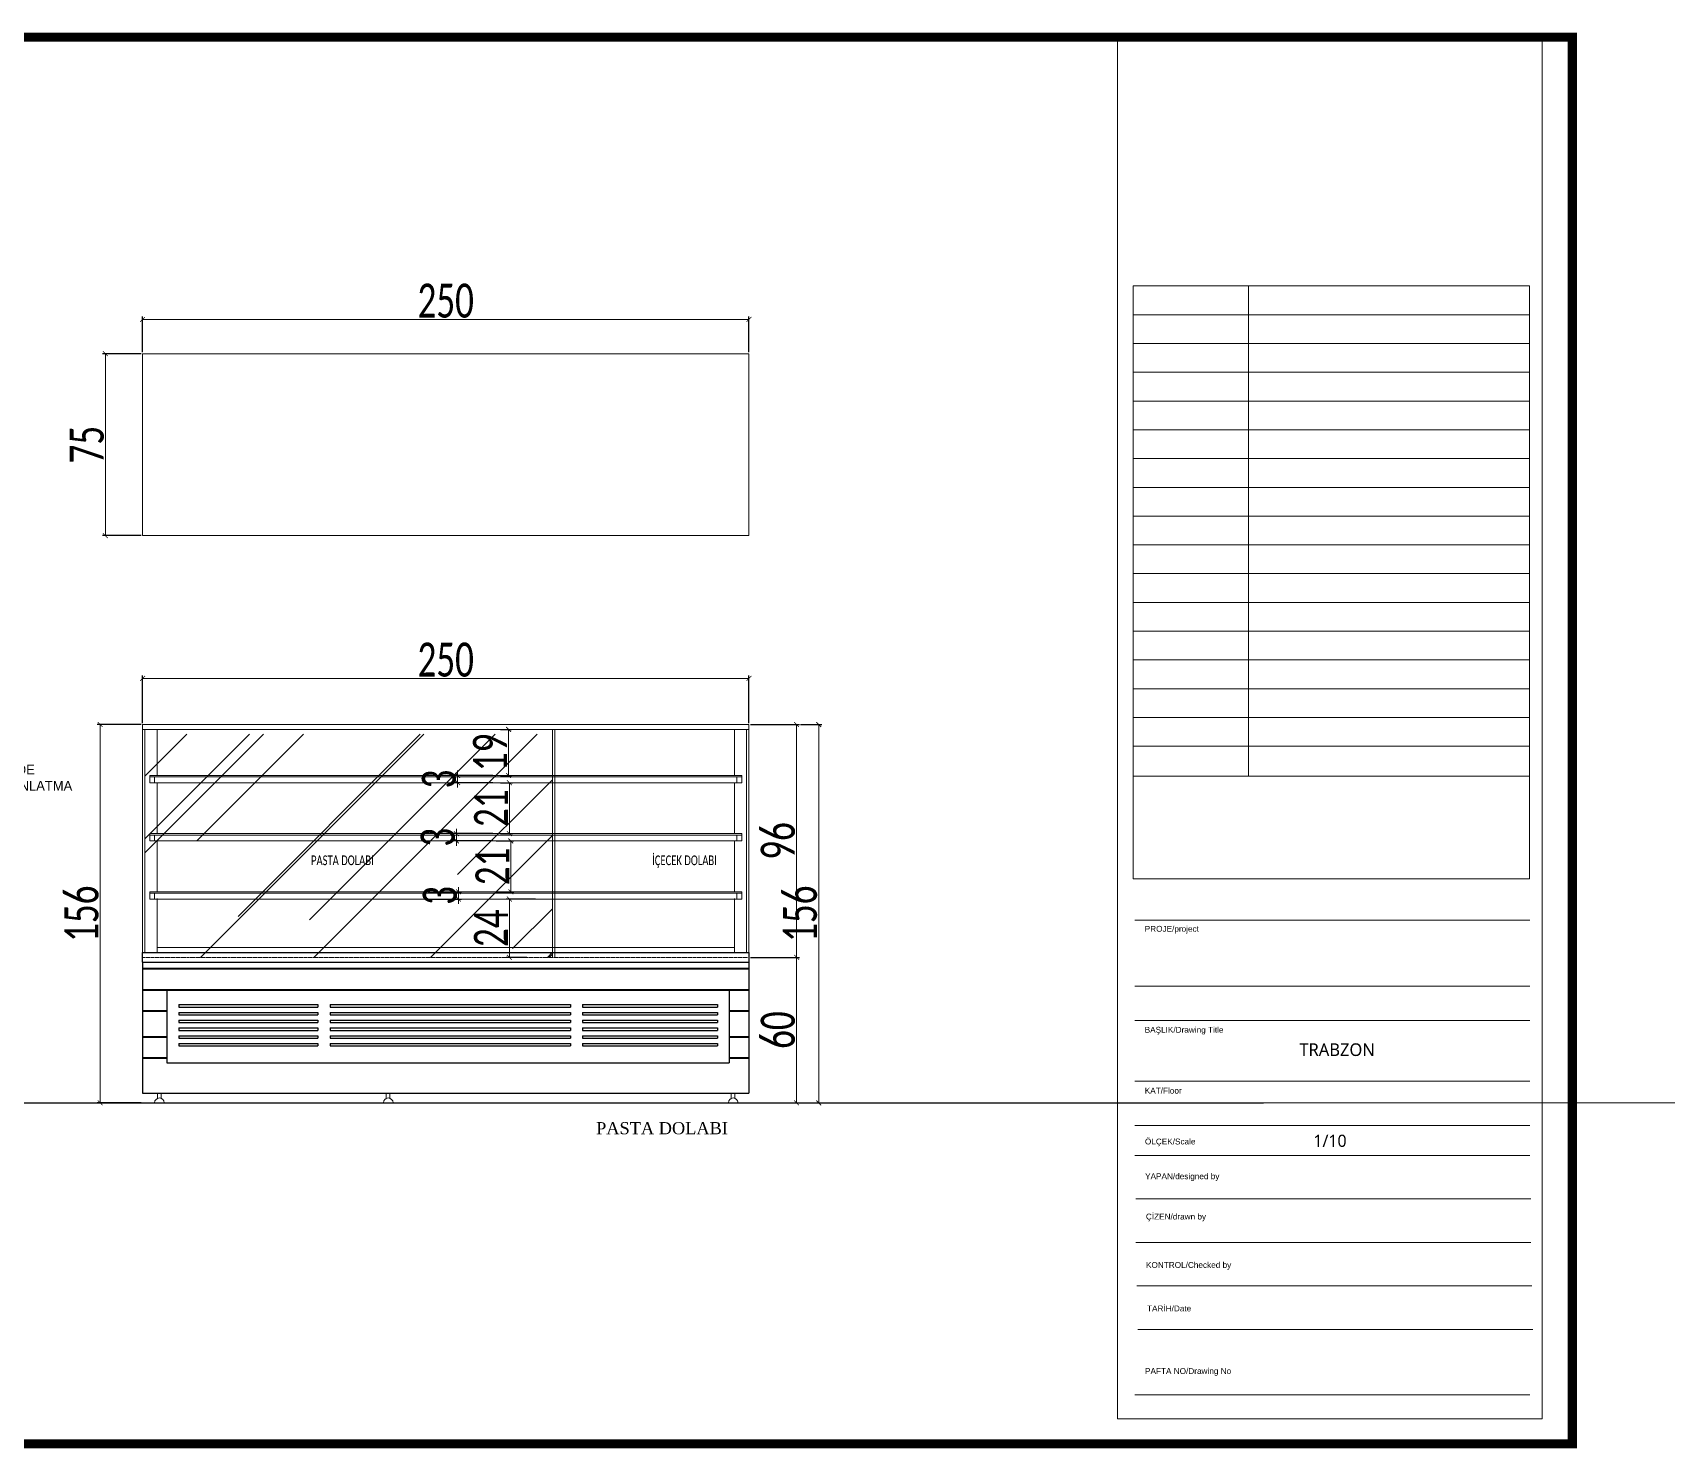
# Model space of a CAD drawing. Header units: millimetres. Extents: x 254888 to 263239, y -110593 to -105042.
# Drawn here: x 256180 to 256853, y -109887 to -109303 of the extents above; entities that cross this region are included whole.
import ezdxf
from ezdxf.enums import TextEntityAlignment as Align

# ---------------------------------------------------------------- set-up
doc = ezdxf.new("R2010")
doc.units = ezdxf.units.MM
doc.header["$PDMODE"] = 2
doc.linetypes.add('DOT', pattern=[6.35, 0, -6.35])
doc.layers.get('0').update_dxf_attribs({"lineweight": 20})
doc.layers.add('OLCULENEDIRME', color=210, linetype='Continuous')
for name, color, linetype, lineweight in [('t_ahsap', 34, 'Continuous', 25), ('t_antet', 24, 'Continuous', 20), ('t_cam', 132, 'Continuous', 20), ('t_mermer', 155, 'Continuous', 20), ('t_olcu', 252, 'Continuous', 20), ('t_tarama', 253, 'Continuous', 5), ('t_yazı', 23, 'Continuous', 25)]:
    doc.layers.add(name, color=color, linetype=linetype, lineweight=lineweight)
doc.styles.add('ARIALT', font='arial.ttf', dxfattribs={"height": 10})
doc.styles.add('DC_TEXTSTYLE4', font='times.ttf', dxfattribs={"height": 0.2})
doc.styles.add('NESLİ', font='GOTHIC.TTF', dxfattribs={"height": 5})
doc.styles.get("Standard").update_dxf_attribs({"font": 'times.ttf', "height": 12})
doc.styles.add('Ölçü50', font='calibri.ttf', dxfattribs={"width": 0.7})
doc.dimstyles.new('olcu10', dxfattribs={"dimtxt": 14, "dimasz": 2, "dimexe": 1.25, "dimexo": 0.625, "dimgap": 0.5, "dimtad": 1, "dimdec": 1, "dimrnd": 0.5, "dimzin": 9, "dimtxsty": 'Ölçü50', "dimblk": 'ARCHTICK', "dimcen": 2, "dimclrd": 256, "dimclre": 256, "dimclrt": 6, "dimazin": 2, "dimtfac": 1, "dimtdec": 1, "dimtix": 1, "dimtmove": 0, "dimatfit": 3, "dimldrblk": 'ARCHTICK', "dimfxl": 1, "dimlwd": -1, "dimarcsym": 0})

# ---------------------------------------------------------------- blocks, each defined once
blk = doc.blocks.new('_ArchTick')
at = {"color": 0, "linetype": 'ByBlock', "const_width": 0.15}
blk.add_lwpolyline([(-0.5, -0.5), (0.5, 0.5)], dxfattribs=at)
blk = doc.blocks.new('*D482')
at = {"layer": 'DEFPOINTS', "color": 0, "transparency": 16777216}
for p in [(256225.1, -109588.12), (256207.65, -109744.12), (256225.1, -109744.12)]:
    blk.add_point(p, dxfattribs=at)
at = {"layer": 't_olcu', "lineweight": -2, "transparency": 16777216}
for p, q in [((256224.47, -109588.12), (256206.4, -109588.12)), ((256224.47, -109744.12), (256206.4, -109744.12))]:
    blk.add_line(p, q, dxfattribs=at)
at = {"layer": 't_olcu', "transparency": 16777216}
blk.add_line((256207.65, -109588.12), (256207.65, -109744.12), dxfattribs=at)
at = {"layer": 't_olcu', "transparency": 16777216, "xscale": 2, "yscale": 2, "zscale": 2}
for p, rotation in [((256207.65, -109588.12), 90), ((256207.65, -109744.12), 270)]:
    blk.add_blockref('_ArchTick', p, dxfattribs=dict(at, rotation=rotation))
at = {"layer": 't_olcu', "color": 6, "transparency": 16777216, "insert": (256199.99, -109666.12), "char_height": 14, "attachment_point": 5, "rotation": 90, "style": 'Ölçü50'}
blk.add_mtext('156', dxfattribs=at)
blk = doc.blocks.new('*D454')
at = {"layer": 'DEFPOINTS', "color": 0, "transparency": 16777216}
for p in [(256475.1, -109684.12, 0), (256483, -109744.12, 0), (256494.74, -109744.12)]:
    blk.add_point(p, dxfattribs=at)
at = {"layer": 't_olcu', "lineweight": -2, "transparency": 16777216}
for p, q in [((256475.72, -109684.12), (256495.99, -109684.12)), ((256483.62, -109744.12), (256495.99, -109744.12))]:
    blk.add_line(p, q, dxfattribs=at)
at = {"layer": 't_olcu', "transparency": 16777216}
blk.add_line((256494.74, -109684.12), (256494.74, -109744.12), dxfattribs=at)
at = {"layer": 't_olcu', "transparency": 16777216, "xscale": 2, "yscale": 2, "zscale": 2}
for p, rotation in [((256494.74, -109684.12), 90), ((256494.74, -109744.12), 270)]:
    blk.add_blockref('_ArchTick', p, dxfattribs=dict(at, rotation=rotation))
at = {"layer": 't_olcu', "color": 6, "transparency": 16777216, "insert": (256487.07, -109714.12), "char_height": 14, "attachment_point": 5, "rotation": 90, "style": 'Ölçü50'}
blk.add_mtext('60', dxfattribs=at)
blk = doc.blocks.new('*D483')
at = {"layer": 'DEFPOINTS', "color": 0, "transparency": 16777216}
for p in [(256475.1, -109588.12, 0), (256494.74, -109588.12), (256475.1, -109684.12, 0)]:
    blk.add_point(p, dxfattribs=at)
at = {"layer": 't_olcu', "lineweight": -2, "transparency": 16777216}
for p, q in [((256475.72, -109588.12), (256495.99, -109588.12)), ((256475.72, -109684.12), (256495.99, -109684.12))]:
    blk.add_line(p, q, dxfattribs=at)
at = {"layer": 't_olcu', "transparency": 16777216}
blk.add_line((256494.74, -109684.12), (256494.74, -109588.12), dxfattribs=at)
at = {"layer": 't_olcu', "transparency": 16777216, "xscale": 2, "yscale": 2, "zscale": 2}
for p, rotation in [((256494.74, -109588.12), 90), ((256494.74, -109684.12), 270)]:
    blk.add_blockref('_ArchTick', p, dxfattribs=dict(at, rotation=rotation))
at = {"layer": 't_olcu', "color": 6, "transparency": 16777216, "insert": (256487.07, -109636.12), "char_height": 14, "attachment_point": 5, "rotation": 90, "style": 'Ölçü50'}
blk.add_mtext('96', dxfattribs=at)
blk = doc.blocks.new('*D455')
at = {"layer": 'DEFPOINTS', "color": 0, "transparency": 16777216}
for p in [(256495.67, -109588.12), (256495.15, -109744.12, 0), (256503.85, -109744.12)]:
    blk.add_point(p, dxfattribs=at)
at = {"layer": 't_olcu', "lineweight": -2, "transparency": 16777216}
for p, q in [((256496.29, -109588.12), (256505.1, -109588.12)), ((256495.77, -109744.12), (256505.1, -109744.12))]:
    blk.add_line(p, q, dxfattribs=at)
at = {"layer": 't_olcu', "transparency": 16777216}
blk.add_line((256503.85, -109588.12), (256503.85, -109744.12), dxfattribs=at)
at = {"layer": 't_olcu', "transparency": 16777216, "xscale": 2, "yscale": 2, "zscale": 2}
for p, rotation in [((256503.85, -109588.12), 90), ((256503.85, -109744.12), 270)]:
    blk.add_blockref('_ArchTick', p, dxfattribs=dict(at, rotation=rotation))
at = {"layer": 't_olcu', "color": 6, "transparency": 16777216, "insert": (256496.18, -109666.12), "char_height": 14, "attachment_point": 5, "rotation": 90, "style": 'Ölçü50'}
blk.add_mtext('156', dxfattribs=at)
blk = doc.blocks.new('*D484')
at = {"layer": 'DEFPOINTS', "color": 0, "transparency": 16777216}
for p in [(256475.1, -109569.09), (256225.1, -109588.12, 0), (256475.1, -109588.12)]:
    blk.add_point(p, dxfattribs=at)
at = {"layer": 't_olcu', "lineweight": -2, "transparency": 16777216}
for p, q in [((256225.1, -109587.49), (256225.1, -109567.84)), ((256475.1, -109587.49), (256475.1, -109567.84))]:
    blk.add_line(p, q, dxfattribs=at)
at = {"layer": 't_olcu', "transparency": 16777216}
blk.add_line((256225.1, -109569.09), (256475.1, -109569.09), dxfattribs=at)
at = {"layer": 't_olcu', "transparency": 16777216, "xscale": 2, "yscale": 2, "zscale": 2, "rotation": 180}
blk.add_blockref('_ArchTick', (256225.1, -109569.09), dxfattribs=at)
at = {"layer": 't_olcu', "transparency": 16777216, "xscale": 2, "yscale": 2, "zscale": 2}
blk.add_blockref('_ArchTick', (256475.1, -109569.09), dxfattribs=at)
at = {"layer": 't_olcu', "color": 6, "transparency": 16777216, "insert": (256350.1, -109561.42), "char_height": 14, "attachment_point": 5, "style": 'Ölçü50'}
blk.add_mtext('250', dxfattribs=at)
blk = doc.blocks.new('*D436')
at = {"layer": 'DEFPOINTS', "color": 0, "transparency": 16777216}
for p in [(256371.98, -109590.12, 0), (256371.98, -109609.12, 0), (256375.99, -109609.12)]:
    blk.add_point(p, dxfattribs=at)
at = {"layer": 't_olcu', "lineweight": -2, "transparency": 16777216}
for p, q in [((256372.61, -109590.12), (256377.24, -109590.12)), ((256372.61, -109609.12), (256377.24, -109609.12))]:
    blk.add_line(p, q, dxfattribs=at)
at = {"layer": 't_olcu', "transparency": 16777216}
blk.add_line((256375.99, -109590.12), (256375.99, -109609.12), dxfattribs=at)
at = {"layer": 't_olcu', "transparency": 16777216, "xscale": 2, "yscale": 2, "zscale": 2}
for p, rotation in [((256375.99, -109590.12), 90), ((256375.99, -109609.12), 270)]:
    blk.add_blockref('_ArchTick', p, dxfattribs=dict(at, rotation=rotation))
at = {"layer": 't_olcu', "color": 6, "transparency": 16777216, "insert": (256368.32, -109599.62), "char_height": 14, "attachment_point": 5, "rotation": 90, "style": 'Ölçü50'}
blk.add_mtext('19', dxfattribs=at)
blk = doc.blocks.new('*D437')
at = {"layer": 'DEFPOINTS', "color": 0, "transparency": 16777216}
for p in [(256355, -109609.12), (256370.2, -109609.12, 0), (256370.2, -109612.12, 0)]:
    blk.add_point(p, dxfattribs=at)
at = {"layer": 't_olcu', "lineweight": -2, "transparency": 16777216}
for p, q in [((256369.58, -109609.12), (256353.75, -109609.12)), ((256369.58, -109612.12), (256353.75, -109612.12))]:
    blk.add_line(p, q, dxfattribs=at)
at = {"layer": 't_olcu', "transparency": 16777216}
for p, q in [((256355, -109609.12), (256355, -109607.12)), ((256355, -109612.12), (256355, -109609.12)), ((256355, -109612.12), (256355, -109614.12))]:
    blk.add_line(p, q, dxfattribs=at)
at = {"layer": 't_olcu', "transparency": 16777216, "xscale": 2, "yscale": 2, "zscale": 2}
for p, rotation in [((256355, -109609.12), 270), ((256355, -109612.12), 90)]:
    blk.add_blockref('_ArchTick', p, dxfattribs=dict(at, rotation=rotation))
at = {"layer": 't_olcu', "color": 6, "transparency": 16777216, "insert": (256347.32, -109610.62), "char_height": 14, "attachment_point": 5, "rotation": 90, "style": 'Ölçü50'}
blk.add_mtext('3', dxfattribs=at)
blk = doc.blocks.new('*D438')
at = {"layer": 'DEFPOINTS', "color": 0, "transparency": 16777216}
for p in [(256370.2, -109636.12), (256370.2, -109657.12), (256376.91, -109657.12)]:
    blk.add_point(p, dxfattribs=at)
at = {"layer": 't_olcu', "lineweight": -2, "transparency": 16777216}
for p, q in [((256370.83, -109636.12), (256378.16, -109636.12)), ((256370.83, -109657.12), (256378.16, -109657.12))]:
    blk.add_line(p, q, dxfattribs=at)
at = {"layer": 't_olcu', "transparency": 16777216}
blk.add_line((256376.91, -109636.12), (256376.91, -109657.12), dxfattribs=at)
at = {"layer": 't_olcu', "transparency": 16777216, "xscale": 2, "yscale": 2, "zscale": 2}
for p, rotation in [((256376.91, -109636.12), 90), ((256376.91, -109657.12), 270)]:
    blk.add_blockref('_ArchTick', p, dxfattribs=dict(at, rotation=rotation))
at = {"layer": 't_olcu', "color": 6, "transparency": 16777216, "insert": (256369.34, -109646.62), "char_height": 14, "attachment_point": 5, "rotation": 90, "style": 'Ölçü50'}
blk.add_mtext('21', dxfattribs=at)
blk = doc.blocks.new('*D439')
at = {"layer": 'DEFPOINTS', "color": 0, "transparency": 16777216}
for p in [(256371.98, -109612.12, 0), (256371.98, -109633.12, 0), (256376.36, -109633.12)]:
    blk.add_point(p, dxfattribs=at)
at = {"layer": 't_olcu', "lineweight": -2, "transparency": 16777216}
for p, q in [((256372.61, -109612.12), (256377.61, -109612.12)), ((256372.61, -109633.12), (256377.61, -109633.12))]:
    blk.add_line(p, q, dxfattribs=at)
at = {"layer": 't_olcu', "transparency": 16777216}
blk.add_line((256376.36, -109612.12), (256376.36, -109633.12), dxfattribs=at)
at = {"layer": 't_olcu', "transparency": 16777216, "xscale": 2, "yscale": 2, "zscale": 2}
for p, rotation in [((256376.36, -109612.12), 90), ((256376.36, -109633.12), 270)]:
    blk.add_blockref('_ArchTick', p, dxfattribs=dict(at, rotation=rotation))
at = {"layer": 't_olcu', "color": 6, "transparency": 16777216, "insert": (256368.79, -109622.62), "char_height": 14, "attachment_point": 5, "rotation": 90, "style": 'Ölçü50'}
blk.add_mtext('21', dxfattribs=at)
blk = doc.blocks.new('*D440')
at = {"layer": 'DEFPOINTS', "color": 0, "transparency": 16777216}
for p in [(256354.51, -109636.12), (256370.2, -109633.12, 0), (256370.2, -109636.12, 0)]:
    blk.add_point(p, dxfattribs=at)
at = {"layer": 't_olcu', "lineweight": -2, "transparency": 16777216}
for p, q in [((256369.58, -109633.12), (256353.26, -109633.12)), ((256369.58, -109636.12), (256353.26, -109636.12))]:
    blk.add_line(p, q, dxfattribs=at)
at = {"layer": 't_olcu', "transparency": 16777216}
for p, q in [((256354.51, -109633.12), (256354.51, -109631.12)), ((256354.51, -109633.12), (256354.51, -109636.12)), ((256354.51, -109636.12), (256354.51, -109638.12))]:
    blk.add_line(p, q, dxfattribs=at)
at = {"layer": 't_olcu', "transparency": 16777216, "xscale": 2, "yscale": 2, "zscale": 2}
for p, rotation in [((256354.51, -109633.12), 270), ((256354.51, -109636.12), 90)]:
    blk.add_blockref('_ArchTick', p, dxfattribs=dict(at, rotation=rotation))
at = {"layer": 't_olcu', "color": 6, "transparency": 16777216, "insert": (256346.84, -109634.62), "char_height": 14, "attachment_point": 5, "rotation": 90, "style": 'Ölçü50'}
blk.add_mtext('3', dxfattribs=at)
blk = doc.blocks.new('*D441')
at = {"layer": 'DEFPOINTS', "color": 0, "transparency": 16777216}
for p in [(256387.74, -109660.12, 0), (256376.32, -109684.12), (256384.11, -109684.12, 0)]:
    blk.add_point(p, dxfattribs=at)
at = {"layer": 't_olcu', "lineweight": -2, "transparency": 16777216}
for p, q in [((256387.11, -109660.12), (256375.07, -109660.12)), ((256383.49, -109684.12), (256375.07, -109684.12))]:
    blk.add_line(p, q, dxfattribs=at)
at = {"layer": 't_olcu', "transparency": 16777216}
blk.add_line((256376.32, -109660.12), (256376.32, -109684.12), dxfattribs=at)
at = {"layer": 't_olcu', "transparency": 16777216, "xscale": 2, "yscale": 2, "zscale": 2}
for p, rotation in [((256376.32, -109660.12), 90), ((256376.32, -109684.12), 270)]:
    blk.add_blockref('_ArchTick', p, dxfattribs=dict(at, rotation=rotation))
at = {"layer": 't_olcu', "color": 6, "transparency": 16777216, "insert": (256368.72, -109672.12), "char_height": 14, "attachment_point": 5, "rotation": 90, "style": 'Ölçü50'}
blk.add_mtext('24', dxfattribs=at)
blk = doc.blocks.new('*D442')
at = {"layer": 'DEFPOINTS', "color": 0, "transparency": 16777216}
for p in [(256342.15, -109657.12, 0), (256342.15, -109660.12, 0), (256355.39, -109660.12)]:
    blk.add_point(p, dxfattribs=at)
at = {"layer": 't_olcu', "transparency": 16777216}
for p, q in [((256355.39, -109657.12), (256355.39, -109655.12)), ((256355.39, -109657.12), (256355.39, -109660.12)), ((256355.39, -109660.12), (256355.39, -109662.12))]:
    blk.add_line(p, q, dxfattribs=at)
at = {"layer": 't_olcu', "lineweight": -2, "transparency": 16777216}
for p, q in [((256342.77, -109657.12), (256356.64, -109657.12)), ((256342.77, -109660.12), (256356.64, -109660.12))]:
    blk.add_line(p, q, dxfattribs=at)
at = {"layer": 't_olcu', "transparency": 16777216, "xscale": 2, "yscale": 2, "zscale": 2}
for p, rotation in [((256355.39, -109657.12), 270), ((256355.39, -109660.12), 90)]:
    blk.add_blockref('_ArchTick', p, dxfattribs=dict(at, rotation=rotation))
at = {"layer": 't_olcu', "color": 6, "transparency": 16777216, "insert": (256347.72, -109658.62), "char_height": 14, "attachment_point": 5, "rotation": 90, "style": 'Ölçü50'}
blk.add_mtext('3', dxfattribs=at)
blk = doc.blocks.new('*D448')
at = {"lineweight": -2, "transparency": 16777216}
for p, q in [((256224.47, -109435.22), (256208.53, -109435.22)), ((256224.47, -109510.22), (256208.53, -109510.22))]:
    blk.add_line(p, q, dxfattribs=at)
at = {"transparency": 16777216}
blk.add_line((256209.78, -109435.22), (256209.78, -109510.22), dxfattribs=at)
at = {"layer": 'DEFPOINTS', "color": 0, "transparency": 16777216}
for p in [(256225.1, -109435.22, 0), (256209.78, -109510.22), (256225.1, -109510.22, 0)]:
    blk.add_point(p, dxfattribs=at)
at = {"transparency": 16777216, "xscale": 2, "yscale": 2, "zscale": 2}
for p, rotation in [((256209.78, -109435.22), 90), ((256209.78, -109510.22), 270)]:
    blk.add_blockref('_ArchTick', p, dxfattribs=dict(at, rotation=rotation))
at = {"color": 6, "transparency": 16777216, "insert": (256202.18, -109472.72), "char_height": 14, "attachment_point": 5, "rotation": 90, "style": 'Ölçü50'}
blk.add_mtext('75', dxfattribs=at)
blk = doc.blocks.new('*D449')
at = {"lineweight": -2, "transparency": 16777216}
for p, q in [((256225.1, -109434.6), (256225.1, -109419.82)), ((256475.1, -109434.6), (256475.1, -109419.82))]:
    blk.add_line(p, q, dxfattribs=at)
at = {"transparency": 16777216}
blk.add_line((256225.1, -109421.07), (256475.1, -109421.07), dxfattribs=at)
at = {"layer": 'DEFPOINTS', "color": 0, "transparency": 16777216}
for p in [(256475.1, -109421.07), (256225.1, -109435.22, 0), (256475.1, -109435.22, 0)]:
    blk.add_point(p, dxfattribs=at)
at = {"transparency": 16777216, "xscale": 2, "yscale": 2, "zscale": 2, "rotation": 180}
blk.add_blockref('_ArchTick', (256225.1, -109421.07), dxfattribs=at)
at = {"transparency": 16777216, "xscale": 2, "yscale": 2, "zscale": 2}
blk.add_blockref('_ArchTick', (256475.1, -109421.07), dxfattribs=at)
at = {"color": 6, "transparency": 16777216, "insert": (256350.1, -109413.4), "char_height": 14, "attachment_point": 5, "style": 'Ölçü50'}
blk.add_mtext('250', dxfattribs=at)

msp = doc.modelspace()

# ---------------------------------------------------------------- hatches: boundary and pattern name
at = {"layer": 't_tarama'}
h = msp.add_hatch(dxfattribs=at)
h.set_pattern_fill('AR-RROOF', color=256, scale=2, angle=45)
h.set_pattern_definition([(45, (226360.836, -108392.87), (43.10523, 114.94728), [762, -101.6, 254, -50.8]), (45, (226390.65, -108327.13), (-83.69599, 11.85394), [152.4, -16.764, 304.8, -38.1]), (45, (226348.263, -108344.375), (162.72224, 210.856414), [406.4, -71.12, 203.2, -50.8])])
h.paths.add_polyline_path([(256226.133, -109592.118), (256394.098, -109592.118), (256394.098, -109684.117), (256226.133, -109684.117)])

# ---------------------------------------------------------------- linework, layer by layer
at = {"color": 252}
for p, q in [((256627.04, -109304.705, 0), (256627.04, -109874.466, 0)), ((256802.04, -109304.705, 0), (256802.04, -109874.466, 0)), ((256627.04, -109874.466, 0), (256802.04, -109874.466, 0))]:
    msp.add_line(p, q, dxfattribs=at)
at = {"color": 250}
for p, q in [((256681.004, -109407.282, 0), (256681.004, -109609.387, 0)), ((256633.527, -109419.144, 0), (256796.938, -109419.144, 0)), ((256633.527, -109431.006, 0), (256796.938, -109431.006, 0)), ((256633.527, -109442.867, 0), (256796.938, -109442.867, 0)), ((256633.527, -109454.729, 0), (256796.938, -109454.729, 0)), ((256633.527, -109466.591, 0), (256796.938, -109466.591, 0)), ((256633.527, -109478.453, 0), (256796.938, -109478.453, 0)), ((256633.527, -109490.315, 0), (256796.938, -109490.315, 0)), ((256633.527, -109502.176, 0), (256796.938, -109502.176, 0)), ((256633.527, -109514.038, 0), (256796.938, -109514.038, 0)), ((256633.527, -109525.9, 0), (256796.938, -109525.9, 0)), ((256633.527, -109537.762, 0), (256796.938, -109537.762, 0)), ((256633.527, -109549.624, 0), (256796.938, -109549.624, 0)), ((256633.527, -109561.485, 0), (256796.938, -109561.485, 0)), ((256633.527, -109573.347, 0), (256796.938, -109573.347, 0)), ((256633.527, -109585.209, 0), (256796.938, -109585.209, 0)), ((256633.527, -109597.071, 0), (256796.938, -109597.071, 0)), ((256796.985, -109668.777, 0), (256634.138, -109668.777, 0)), ((256634.138, -109695.946, 0), (256796.985, -109695.946, 0)), ((256796.985, -109710.128, 0), (256634.138, -109710.128, 0)), ((256796.985, -109735.192, 0), (256634.138, -109735.192, 0)), ((256796.985, -109753.425, 0), (256634.138, -109753.425, 0)), ((256796.985, -109765.814, 0), (256634.138, -109765.814, 0)), ((256797.405, -109783.738, 0), (256634.557, -109783.738, 0)), ((256797.405, -109801.662, 0), (256634.557, -109801.662, 0)), ((256797.824, -109819.586, 0), (256634.977, -109819.586, 0)), ((256798.243, -109837.51, 0), (256635.396, -109837.51, 0)), ((256796.985, -109864.466, 0), (256634.138, -109864.466, 0))]:
    msp.add_line(p, q, dxfattribs=at)
msp.add_line((254887.659, -109744.117), (258541.621, -109744.117))
at = {"color": 5}
for p, q in [((256231.284, -109742.282, 0), (256231.284, -109740.117, 0)), ((256232.795, -109742.25, 0), (256232.795, -109740.117, 0)), ((256325.586, -109742.282, 0), (256325.586, -109740.117, 0)), ((256327.097, -109742.25, 0), (256327.097, -109740.117, 0)), ((256467.804, -109742.282, 0), (256467.804, -109740.117, 0)), ((256469.316, -109742.25, 0), (256469.316, -109740.117, 0))]:
    msp.add_line(p, q, dxfattribs=at)
at = {"color": 252, "const_width": 3.743, "elevation": 0}
msp.add_lwpolyline([(255775.814, -109884.705), (255775.814, -109304.705), (256814.54, -109304.705), (256814.54, -109884.705)], close=True, dxfattribs=at)
at = {"color": 250, "elevation": 0}
msp.add_lwpolyline([(256796.938, -109609.387), (256633.527, -109609.387), (256633.527, -109407.282), (256796.938, -109407.282)], close=True, dxfattribs=at)
msp.add_lwpolyline([(256633.527, -109609.387), (256633.527, -109651.753), (256796.938, -109651.753), (256796.938, -109609.387)], dxfattribs=at)
at = {"color": 5}
for centre in [(256232.08, -109744.117, 0), (256326.382, -109744.117, 0), (256468.6, -109744.117, 0)]:
    msp.add_arc(centre, 2, 0, 180, dxfattribs=at)
at = {"layer": 'OLCULENEDIRME'}
msp.add_line((255848.151, -109744.117, 0), (256687.271, -109744.117), dxfattribs=at)
at = {"layer": 't_ahsap'}
for p, q in [((256225.098, -109686.117, 0), (256225.098, -109740.117, 0)), ((256225.098, -109688.617, 0), (256475.098, -109688.617, 0)), ((256225.098, -109688.917, 0), (256475.098, -109688.917, 0)), ((256475.098, -109686.117, 0), (256475.098, -109740.117, 0)), ((256225.098, -109697.317, 0), (256475.098, -109697.317, 0)), ((256225.098, -109697.617, 0), (256475.098, -109697.617, 0)), ((256235.098, -109697.617, 0), (256466.999, -109697.617, 0)), ((256235.098, -109697.617, 0), (256235.098, -109727.617, 0)), ((256240.098, -109703.617, 0), (256297.432, -109703.617, 0)), ((256240.098, -109703.617, 0), (256240.098, -109704.617, 0)), ((256297.432, -109703.617, 0), (256297.432, -109704.617, 0)), ((256302.432, -109703.617, 0), (256401.504, -109703.617, 0)), ((256302.432, -109703.617, 0), (256302.432, -109704.617, 0)), ((256401.504, -109703.617, 0), (256401.504, -109704.617, 0)), ((256406.504, -109703.617, 0), (256462.098, -109703.617, 0)), ((256406.504, -109703.617, 0), (256406.504, -109704.617, 0)), ((256462.098, -109703.617, 0), (256462.098, -109704.617, 0)), ((256466.999, -109697.617, 0), (256466.999, -109727.617, 0)), ((256466.999, -109697.617, 0), (256475.098, -109697.617, 0)), ((256225.098, -109706.017, 0), (256235.098, -109706.017, 0)), ((256225.098, -109706.317, 0), (256235.098, -109706.317, 0)), ((256240.098, -109704.617, 0), (256297.432, -109704.617, 0)), ((256240.098, -109706.817, 0), (256297.432, -109706.817, 0)), ((256240.098, -109706.817, 0), (256240.098, -109707.817, 0)), ((256240.098, -109707.817, 0), (256297.432, -109707.817, 0)), ((256240.098, -109710.017, 0), (256240.098, -109711.017, 0)), ((256240.098, -109710.017, 0), (256297.432, -109710.017, 0)), ((256297.432, -109706.817, 0), (256297.432, -109707.817, 0)), ((256297.432, -109710.017, 0), (256297.432, -109711.017, 0)), ((256302.432, -109704.617, 0), (256401.504, -109704.617, 0)), ((256302.432, -109706.817, 0), (256401.504, -109706.817, 0)), ((256302.432, -109706.817, 0), (256302.432, -109707.817, 0)), ((256302.432, -109707.817, 0), (256401.504, -109707.817, 0)), ((256302.432, -109710.017, 0), (256302.432, -109711.017, 0)), ((256302.432, -109710.017, 0), (256401.504, -109710.017, 0)), ((256401.504, -109706.817, 0), (256401.504, -109707.817, 0)), ((256401.504, -109710.017, 0), (256401.504, -109711.017, 0)), ((256406.504, -109704.617, 0), (256462.098, -109704.617, 0)), ((256406.504, -109706.817, 0), (256462.098, -109706.817, 0)), ((256406.504, -109706.817, 0), (256406.504, -109707.817, 0)), ((256406.504, -109707.817, 0), (256462.098, -109707.817, 0)), ((256406.504, -109710.017, 0), (256406.504, -109711.017, 0)), ((256406.504, -109710.017, 0), (256462.098, -109710.017, 0)), ((256462.098, -109706.817, 0), (256462.098, -109707.817, 0)), ((256462.098, -109710.017, 0), (256462.098, -109711.017, 0)), ((256466.999, -109706.017, 0), (256475.098, -109706.017, 0)), ((256466.999, -109706.317, 0), (256475.098, -109706.317, 0)), ((256225.098, -109716.717, 0), (256235.098, -109716.717, 0)), ((256225.098, -109717.017, 0), (256235.098, -109717.017, 0)), ((256240.098, -109711.017, 0), (256297.432, -109711.017, 0)), ((256240.098, -109713.217, 0), (256240.098, -109714.217, 0)), ((256240.098, -109713.217, 0), (256297.432, -109713.217, 0)), ((256240.098, -109714.217, 0), (256297.432, -109714.217, 0)), ((256240.098, -109716.417, 0), (256240.098, -109717.417, 0)), ((256240.098, -109716.417, 0), (256297.432, -109716.417, 0)), ((256240.098, -109717.417, 0), (256297.432, -109717.417, 0)), ((256297.432, -109713.217, 0), (256297.432, -109714.217, 0)), ((256297.432, -109716.417, 0), (256297.432, -109717.417, 0)), ((256302.432, -109711.017, 0), (256401.504, -109711.017, 0)), ((256302.432, -109713.217, 0), (256302.432, -109714.217, 0)), ((256302.432, -109713.217, 0), (256401.504, -109713.217, 0)), ((256302.432, -109714.217, 0), (256401.504, -109714.217, 0)), ((256302.432, -109716.417, 0), (256302.432, -109717.417, 0)), ((256302.432, -109716.417, 0), (256401.504, -109716.417, 0)), ((256302.432, -109717.417, 0), (256401.504, -109717.417, 0)), ((256401.504, -109713.217, 0), (256401.504, -109714.217, 0)), ((256401.504, -109716.417, 0), (256401.504, -109717.417, 0)), ((256406.504, -109711.017, 0), (256462.098, -109711.017, 0)), ((256406.504, -109713.217, 0), (256406.504, -109714.217, 0)), ((256406.504, -109713.217, 0), (256462.098, -109713.217, 0)), ((256406.504, -109714.217, 0), (256462.098, -109714.217, 0)), ((256406.504, -109716.417, 0), (256406.504, -109717.417, 0)), ((256406.504, -109716.417, 0), (256462.098, -109716.417, 0)), ((256406.504, -109717.417, 0), (256462.098, -109717.417, 0)), ((256462.098, -109713.217, 0), (256462.098, -109714.217, 0)), ((256462.098, -109716.417, 0), (256462.098, -109717.417, 0)), ((256466.999, -109716.717, 0), (256475.098, -109716.717, 0)), ((256466.999, -109717.017, 0), (256475.098, -109717.017, 0)), ((256240.098, -109719.617, 0), (256240.098, -109720.617, 0)), ((256240.098, -109719.617, 0), (256297.432, -109719.617, 0)), ((256240.098, -109720.617, 0), (256297.432, -109720.617, 0)), ((256297.432, -109719.617, 0), (256297.432, -109720.617, 0)), ((256302.432, -109719.617, 0), (256302.432, -109720.617, 0)), ((256302.432, -109719.617, 0), (256401.504, -109719.617, 0)), ((256302.432, -109720.617, 0), (256401.504, -109720.617, 0)), ((256401.504, -109719.617, 0), (256401.504, -109720.617, 0)), ((256406.504, -109719.617, 0), (256406.504, -109720.617, 0)), ((256406.504, -109719.617, 0), (256462.098, -109719.617, 0)), ((256406.504, -109720.617, 0), (256462.098, -109720.617, 0)), ((256462.098, -109719.617, 0), (256462.098, -109720.617, 0)), ((256225.098, -109725.417, 0), (256235.098, -109725.417, 0)), ((256225.098, -109725.717, 0), (256235.098, -109725.717, 0)), ((256235.098, -109727.617, 0), (256466.999, -109727.617, 0)), ((256466.999, -109725.417, 0), (256475.098, -109725.417, 0)), ((256466.999, -109725.717, 0), (256475.098, -109725.717, 0)), ((256225.098, -109740.117, 0), (256475.098, -109740.117, 0))]:
    msp.add_line(p, q, dxfattribs=at)
at = {"layer": 't_cam'}
for p, q in [((256225.098, -109588.118, 0), (256305.098, -109588.118, 0)), ((256225.098, -109588.118, 0), (256225.098, -109682.117, 0)), ((256305.098, -109588.118, 0), (256475.098, -109588.118, 0)), ((256475.098, -109588.118, 0), (256475.098, -109682.117, 0)), ((256225.098, -109590.118, 0), (256305.098, -109590.118, 0)), ((256226.098, -109682.117, 0), (256226.098, -109590.118, 0)), ((256231.098, -109609.117, 0), (256231.098, -109590.118, 0)), ((256305.098, -109590.118, 0), (256475.098, -109590.118, 0)), ((256394.098, -109590.118, 0), (256394.098, -109684.117, 0)), ((256395.098, -109590.118, 0), (256395.098, -109684.117, 0)), ((256469.098, -109609.117, 0), (256469.098, -109590.118, 0)), ((256474.098, -109682.117, 0), (256474.098, -109590.118, 0)), ((256228.098, -109609.117, 0), (256472.098, -109609.117, 0)), ((256228.098, -109612.117, 0), (256228.098, -109609.117, 0)), ((256228.098, -109609.717, 0), (256472.098, -109609.717, 0)), ((256230.098, -109612.117, 0), (256230.098, -109609.717, 0)), ((256470.098, -109612.117, 0), (256470.098, -109609.717, 0)), ((256472.098, -109612.117, 0), (256472.098, -109609.117, 0)), ((256228.098, -109612.117, 0), (256472.098, -109612.117, 0)), ((256228.098, -109612.117, 0), (256472.098, -109612.117, 0)), ((256231.098, -109633.117, 0), (256231.098, -109612.117, 0)), ((256469.098, -109633.117, 0), (256469.098, -109612.117, 0)), ((256228.098, -109633.117, 0), (256472.098, -109633.117, 0)), ((256228.098, -109636.117, 0), (256228.098, -109633.117, 0)), ((256228.098, -109633.717, 0), (256472.098, -109633.717, 0)), ((256228.098, -109636.117, 0), (256472.098, -109636.117, 0)), ((256228.098, -109636.117, 0), (256472.098, -109636.117, 0)), ((256230.098, -109636.117, 0), (256230.098, -109633.717, 0)), ((256231.098, -109657.117, 0), (256231.098, -109636.117, 0)), ((256231.098, -109657.117, 0), (256231.098, -109636.117, 0)), ((256469.098, -109657.117, 0), (256469.098, -109636.117, 0)), ((256469.098, -109657.117, 0), (256469.098, -109636.117, 0)), ((256470.098, -109636.117, 0), (256470.098, -109633.717, 0)), ((256472.098, -109636.117, 0), (256472.098, -109633.117, 0)), ((256228.098, -109657.117, 0), (256472.098, -109657.117, 0)), ((256228.098, -109660.117, 0), (256228.098, -109657.117, 0)), ((256228.098, -109657.717, 0), (256472.098, -109657.717, 0)), ((256228.098, -109660.117, 0), (256472.098, -109660.117, 0)), ((256228.098, -109660.117, 0), (256472.098, -109660.117, 0)), ((256230.098, -109660.117, 0), (256230.098, -109657.717, 0)), ((256231.098, -109680.117, 0), (256231.098, -109659.861, 0)), ((256231.098, -109682.117, 0), (256231.098, -109660.117, 0)), ((256469.098, -109680.117, 0), (256469.098, -109659.861, 0)), ((256469.098, -109682.117, 0), (256469.098, -109660.117, 0)), ((256470.098, -109660.117, 0), (256470.098, -109657.717, 0)), ((256472.098, -109660.117, 0), (256472.098, -109657.117, 0)), ((256231.098, -109680.117, 0), (256469.098, -109680.117, 0))]:
    msp.add_line(p, q, dxfattribs=at)
at = {"layer": 't_cam', "elevation": 0}
msp.add_lwpolyline([(256225.098, -109510.222), (256475.098, -109510.222), (256475.098, -109435.222), (256225.098, -109435.222)], close=True, dxfattribs=at)
at = {"layer": 't_mermer', "lineweight": 25}
for p, q in [((256225.098, -109682.117, 0), (256475.098, -109682.117, 0)), ((256225.098, -109686.117, 0), (256225.098, -109682.117, 0)), ((256475.098, -109682.117, 0), (256475.098, -109686.117, 0)), ((256225.098, -109686.117, 0), (256475.098, -109686.117, 0))]:
    msp.add_line(p, q, dxfattribs=at)
at = {"layer": 't_tarama', "linetype": 'DOT', "ltscale": 0.1}
msp.add_line((256225.098, -109684.117, 0), (256475.098, -109684.117, 0), dxfattribs=at)

# ---------------------------------------------------------------- texts
at = {"style": 'DC_TEXTSTYLE4'}
msp.add_text('PASTA DOLABI', height=5, dxfattribs=at).set_placement((256412.091, -109757.065, 0))
at = {"insert": (256123.011, -109604.696, 0), "char_height": 4, "attachment_point": 1, "style": 'NESLİ'}
msp.add_mtext_dynamic_manual_height_columns('SİYAH BOYALI GÖVDE\\PGÜN IŞIĞI LED AYDINLATMA \\P3200 KELVİN', width=89.17177, gutter_width=20, heights=[0], dxfattribs=at)
at = {"color": 7, "insert": (256714.647, -109759.789, 0), "char_height": 5.02615, "width": 93.72651, "attachment_point": 5}
msp.add_mtext('{\\fLucida Sans Unicode|b0|i0|c162|p34;1/10}', dxfattribs=at)
at = {"layer": 't_antet', "insert": (256717.569, -109722.229, 0), "char_height": 5.21799, "width": 125.90173, "attachment_point": 5}
msp.add_mtext('{\\fLucida Sans Unicode|b0|i0|c162|p34;TRABZON}', dxfattribs=at)
at = {"layer": 't_yazı', "style": 'ARIALT'}
msp.add_text('PAFTA NO/Drawing No', height=2.4204, dxfattribs=at).set_placement((256656.144, -109854.707, 0), align=Align.MIDDLE_CENTER)
at = {"layer": 't_yazı'}
for s, insert, char_height, width, attachment_point, style in [('PASTA DOLABI', (256294.571, -109642.103, 0), 4, 58.06824, 1, 'Ölçü50'), ('İÇECEK DOLABI', (256435.184, -109642.103, 0), 4, 58.06824, 1, 'Ölçü50'), ('PROJE/project', (256649.441, -109671.145, 0), 2.4204, 45.01924, 2, 'ARIALT'), ('BAŞLIK/Drawing Title', (256654.492, -109712.78, 0), 2.4204, 45.01924, 2, 'ARIALT'), ('KAT/Floor', (256645.888, -109737.887, 0), 2.4204, 45.01924, 2, 'ARIALT'), ('ÖLÇEK/Scale', (256648.769, -109758.849, 0), 2.4204, 16.35027, 2, 'ARIALT'), ('YAPAN/designed by', (256653.738, -109773.183, 0), 2.4204, 45.01924, 2, 'ARIALT'), ('ÇİZEN/drawn by', (256651.148, -109789.796, 0), 2.4204, 45.01924, 2, 'ARIALT'), ('KONTROL/Checked by', (256638.791, -109809.758, 0), 2.4204, 40.44438, 1, 'ARIALT'), ('TARİH/Date', (256639.21, -109827.682, 0), 2.4204, 40.44438, 1, 'ARIALT')]:
    msp.add_mtext(s, dxfattribs=dict(at, insert=insert, char_height=char_height, width=width, attachment_point=attachment_point, style=style))

# ---------------------------------------------------------------- dimensions: what is measured, and where the dimension line sits
dim = msp.add_linear_dim(base=(256475.098, -109421.074), p1=(256225.098, -109435.222, 0), p2=(256475.098, -109435.222, 0), dimstyle='olcu10')
dim.commit()
dim.dimension.update_dxf_attribs({"geometry": '*D449', "text_midpoint": (256350.098, -109413.402)})
dim = msp.add_linear_dim(base=(256209.777, -109510.222), p1=(256225.098, -109435.222, 0), p2=(256225.098, -109510.222, 0), angle=90, dimstyle='olcu10')
dim.commit()
dim.dimension.update_dxf_attribs({"geometry": '*D448', "text_midpoint": (256202.175, -109472.722)})
at = {"layer": 't_olcu'}
dim = msp.add_linear_dim(base=(256475.098, -109569.088, 0), p1=(256225.098, -109588.118, 0), p2=(256475.098, -109588.118, 0), dimstyle='olcu10', dxfattribs=at)
dim.commit()
dim.dimension.update_dxf_attribs({"geometry": '*D484', "text_midpoint": (256350.098, -109561.416, 0)})
for base, p1, p2, picture, middle in [((256207.652, -109744.117, 0), (256225.098, -109588.118, 0), (256225.098, -109744.117, 0), '*D482', (256199.986, -109666.118, 0)), ((256375.995, -109609.117, 0), (256371.981, -109590.118, 0), (256371.981, -109609.117, 0), '*D436', (256368.322, -109599.618, 0)), ((256494.741, -109588.118, 0), (256475.098, -109684.117, 0), (256475.098, -109588.118, 0), '*D483', (256487.069, -109636.118, 0)), ((256503.851, -109744.117, 0), (256495.665, -109588.118, 0), (256495.147, -109744.117, 0), '*D455', (256496.184, -109666.118, 0)), ((256354.996, -109609.117, 0), (256370.2, -109612.117, 0), (256370.2, -109609.117, 0), '*D437', (256347.323, -109610.617, 0)), ((256376.362, -109633.117, 0), (256371.981, -109612.117, 0), (256371.981, -109633.117, 0), '*D439', (256368.792, -109622.617, 0)), ((256354.509, -109636.117, 0), (256370.2, -109633.117, 0), (256370.2, -109636.117, 0), '*D440', (256346.836, -109634.617, 0)), ((256376.912, -109657.117, 0), (256370.2, -109636.117, 0), (256370.2, -109657.117, 0), '*D438', (256369.342, -109646.617, 0)), ((256355.392, -109660.117, 0), (256342.146, -109657.117, 0), (256342.146, -109660.117, 0), '*D442', (256347.72, -109658.617, 0)), ((256376.323, -109684.117, 0), (256387.737, -109660.117, 0), (256384.113, -109684.117, 0), '*D441', (256368.72, -109672.117, 0)), ((256494.741, -109744.117, 0), (256475.098, -109684.117, 0), (256482.999, -109744.117, 0), '*D454', (256487.069, -109714.117, 0))]:
    dim = msp.add_linear_dim(base=base, p1=p1, p2=p2, angle=90, dimstyle='olcu10', dxfattribs=at)
    dim.commit()
    dim.dimension.update_dxf_attribs({"geometry": picture, "text_midpoint": middle})

doc.saveas('drawing.dxf')
